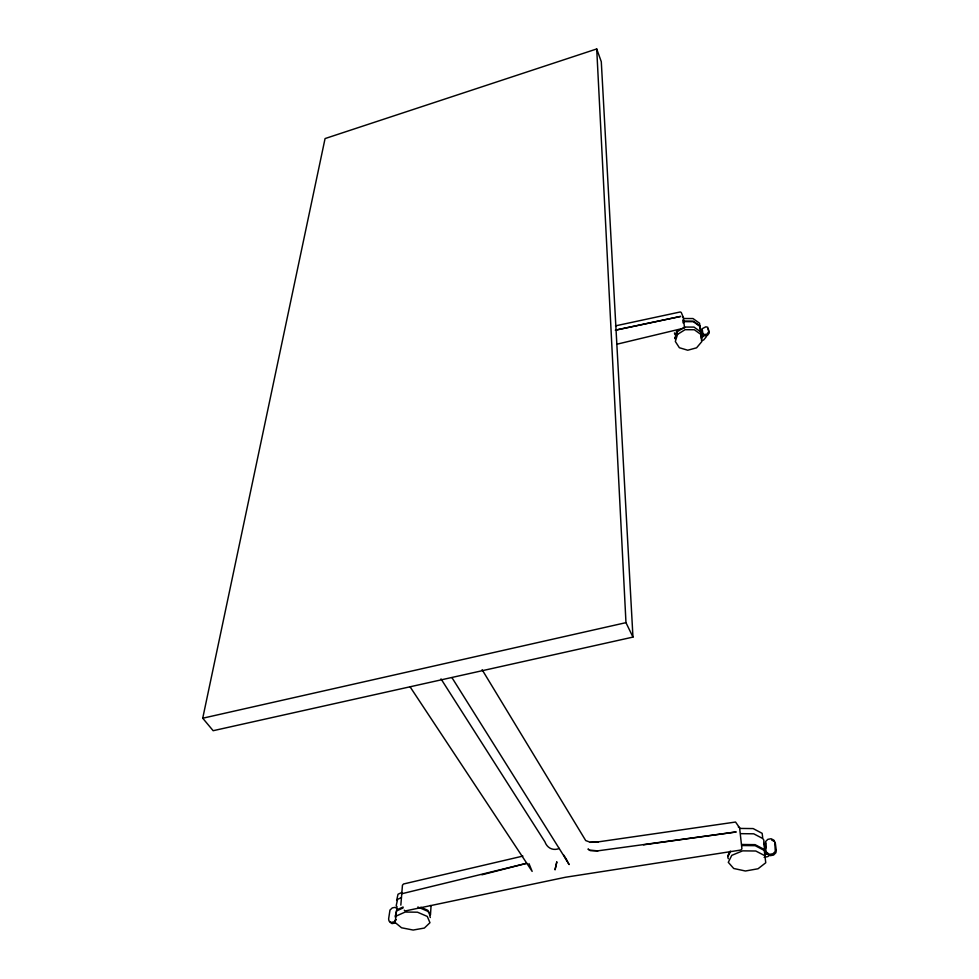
<?xml version="1.0" encoding="UTF-8"?>
<svg xmlns="http://www.w3.org/2000/svg" width="979" height="979" viewBox="0 0 979 979"><rect width="100%" height="100%" fill="white"/><g stroke="black" fill="none" stroke-linecap="round" stroke-linejoin="round"><path stroke-width="1.47" d="M481.913 874.798L526.726 863.294L401.72 893.766M763.706 844.265L763.877 840.227L762.8 838.55L753.744 833.814L740.736 833.655M400.839 905.134L402.455 885.175L403.556 883.988L522.896 856.087M430.222 905.465L431.041 906.101L430.479 914.827L427.737 910.274L420.762 907.227M766.129 842.968L766.067 848.022M202.726 718.219L325.065 138.565L596.713 48.95L601.29 61.701L632.96 637.096L213.153 730.701L202.726 718.219L625.973 622.656L632.96 637.096M395.357 916.124L396.703 909.87L403.091 906.995M396.63 900.496L398.012 894.231L401.806 892.505M395.259 917.09L396.642 910.862L403.018 907.998M702.384 330.18L703.081 335.821L707.266 335.65L709.249 332.995L708.184 328.589M675.057 338.82L677.284 331.697L684.774 327.047L694.013 327.096L700.609 331.82L701.478 338.967M727.654 856.025L729.93 851.351M730.628 851.192L727.752 857.004L728.303 858.754M701.625 335.821L702.995 333.949M701.894 338L703.265 336.127L702.934 334.059M706.251 336.837L703.644 339.982L701.466 340.692M396.311 919.697L393.937 921.924L391.074 922.438L389.018 921.019L388.614 918.987L389.96 910.078L392.31 907.876L395.161 907.362L397.217 908.757M765.517 854.594L767.548 852.77M769.812 855.022L767.891 856.552L764.134 857.359M701.429 336.556L699.973 326.448L693.401 321.687L684.174 321.638M401.402 897.596L397.596 899.322L396.214 905.575L397.193 907.141M616.905 344.216L684.529 328.002L683.379 317.502L681.225 312.423L680.234 311.971L615.497 325.86M559.364 848.426C553.184 851.081 547.2 848.169 544.924 841.842L441.003 678.888M394.892 923.075L392.016 923.589L389.96 922.169M643.509 844.816L736.196 831.942L597.924 850.824L590.043 850.445L588.012 849.038L590.043 850.396L597.924 850.824M482.109 669.697L585.711 840.569L590.374 842.307L598.487 841.842L735.535 822.042L739.598 827.781L741.923 848.83L740.846 850.041L565.446 877.257L405.208 910.959L404.266 910.176M590.374 842.307L598.328 842.148M683.831 318.505L693.01 318.554L699.557 323.266L700.744 333.031M684.113 321.124L693.316 321.173L699.887 325.885M740.161 828.43L753.132 828.577L762.164 833.337L762.678 837.571M741.923 844.485L755.066 844.644L764.171 849.417L765.651 854.52L763.926 844.963M742.045 845.526L755.152 845.672L764.256 850.408L765.762 862.756L758.04 868.765L745.423 871.004L733.712 868.483L728.29 862.328L731.766 855.352L742.633 850.861L755.776 851.008L764.917 855.744M682.498 317.208L683.379 317.502M566.865 860.712L452.053 677.786M417.849 907.007L427.627 911.241L429.071 912.734L430.295 917.531M771.672 840.068L774.426 841.45M766.924 852.917L769.69 854.337L772.994 853.749L775.282 851.412L774.793 842.197M738.313 826.949L739.598 827.781M410.262 687.099L532.148 871.383L528.966 863.6M565.507 858.118L569.093 864.567L563.904 855.23M674.458 332.884L674.898 334.659M682.816 320.084L683.134 322.96M596.713 48.95L625.973 622.656M776.274 850.408L775.882 852.733L773.581 855.059L770.289 855.658L767.524 854.239L765.982 850.837L765.125 843.947L765.529 841.646L767.817 839.346L771.073 838.746L773.826 840.129L775.38 843.519L776.274 850.408M556.794 862.022L555.069 869.658L556.794 862.022M396.214 916.05L394.831 922.267L401.549 927.774L413.175 930.05L424.372 928.055L429.965 922.707L427.285 916.43L417.482 912.195L405.159 912.049L396.214 916.05M676.513 331.661L675.118 338.44L677.382 330.694L676.538 331.636M708.784 331.661L706.789 334.316L702.604 334.488L701.906 328.846L705.835 326.815L707.719 327.255L708.784 331.661M677.554 334.353L675.326 341.475L679.365 347.729L687.735 350.225L696.571 347.826L701.796 341.622L700.94 334.475L694.319 329.739L685.067 329.69L677.554 334.353M680.54 316.437L615.448 330.156L680.54 316.437"/></g></svg>
